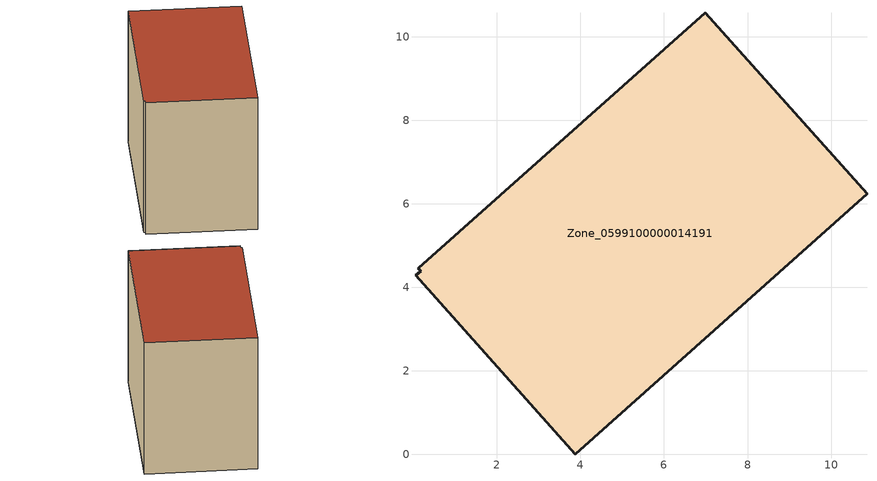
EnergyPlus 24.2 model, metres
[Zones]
Zone_0599100000014191
 floor ground (C_G): 0.05,4.29 0.17,4.39 0.12,4.46 6.99,10.58 10.86,6.24 3.87,0 z0
 wall outside (C_F): 10.86,6.24 6.99,10.58 0.12,4.46 0.17,4.39 0.05,4.29 3.87,0 10.86,6.24 z0:7.73
 roof outside (C_R): 0.17,4.39 0.05,4.29 3.87,0 10.86,6.24 6.99,10.58 0.12,4.46 z7.73
[BUILDING]
Pand.0599100000014191: North Axis=0; Terrain=City; Loads Convergence Tolerance Value=0.04; Temperature Convergence Tolerance Value=0.4; Solar Distribution=FullExterior; Maximum Number of Warmup Days=25; Minimum Number of Warmup Days=1
[Site:Location]
Rotterdam.The.Hague.AP_ZH_NLD Design_Conditions: Latitude=51.96; Longitude=4.45; Time Zone=1; Elevation=-4.5
[SITE:GROUNDTEMPERATURE:BUILDINGSURFACE]
18, 18, 18, 18, 18, 18, 18, 18, 18, 18, 18, 18
[MATERIAL] Thermal Absorptance=0.9; Solar Absorptance=0.7; Visible Absorptance=0.7
Name | Roughness | Thickness | Conductivity | Density | Specific Heat
G.TI.1965-1974 | MediumSmooth | 0.15 | 0.882353 | 540 | 1210
F.TI.1965-1974 | Rough | 0.3 | 0.697674 | 1920 | 840
R.TI.1965-1974 | MediumRough | 0.2 | 0.232558 | 1500 | 1000
[CONSTRUCTION]
C_G: G.TI.1965-1974
C_F: F.TI.1965-1974
C_R: R.TI.1965-1974
[ZONE]
Zone_0599100000014191: Type=1; Multiplier=1; Ceiling Height=Autocalculate; Volume=Autocalculate; Floor Area=autocalculate; Part of Total Floor Area=Yes
[ZONEINFILTRATION:DESIGNFLOWRATE]
Infil_Zone_0599100000014191: Zone or ZoneList or Space or SpaceList=Zone_0599100000014191; Schedule=AlwaysOn; Design Flow Rate Calculation Method=Flow/Area; Flow Rate per Floor Area=0.003; Constant Term Coefficient=1; Temperature Term Coefficient=0; Velocity Term Coefficient=0; Velocity Squared Term Coefficient=0
[HVACTEMPLATE:ZONE:IDEALLOADSAIRSYSTEM]
Zone_0599100000014191: Maximum Heating Supply Air Temperature=50; Minimum Cooling Supply Air Temperature=13; Maximum Heating Supply Air Humidity Ratio=0.0156; Minimum Cooling Supply Air Humidity Ratio=0.0077; Heating Limit=NoLimit; Cooling Limit=NoLimit; Dehumidification Control Type=ConstantSensibleHeatRatio; Cooling Sensible Heat Ratio=0.7; Dehumidification Setpoint=60; Humidification Control Type=None; Humidification Setpoint=30; Outdoor Air Method=None; Outdoor Air Flow Rate per Person=0.00944; Outdoor Air Flow Rate per Zone Floor Area=0; Outdoor Air Flow Rate per Zone=0; Demand Controlled Ventilation Type=None; Outdoor Air Economizer Type=NoEconomizer; Heat Recovery Type=None; Sensible Heat Recovery Effectiveness=0.7; Latent Heat Recovery Effectiveness=0.65
[ZONECONTROL:THERMOSTAT]
ThermostatControl_Zone_0599100000014191: Zone or ZoneList=Zone_0599100000014191; Control Type Schedule=DualSetpointControlType; Control 1=Thermostat_Zone_0599100000014191; Temperature Difference Between Cutout And Setpoint=0
[THERMOSTATSETPOINT:DUALSETPOINT]
Thermostat_Zone_0599100000014191: Heating Setpoint Temperature Schedule=HeatingSetpoint_Zone_0599100000014191; Cooling Setpoint Temperature Schedule=CoolingSetpoint_Zone_0599100000014191
[SCHEDULE:COMPACT]
HeatingSetpoint_Zone_0599100000014191: Through: 12/31, For: AllDays, Until: 24:00, 21
CoolingSetpoint_Zone_0599100000014191: Through: 12/31, For: AllDays, Until: 24:00, 24
DualSetpointControlType: Through: 12/31, For: AllDays, Until: 24:00, 4
AlwaysOn: Through: 12/31, For: AllDays, Until: 24:00, 1
